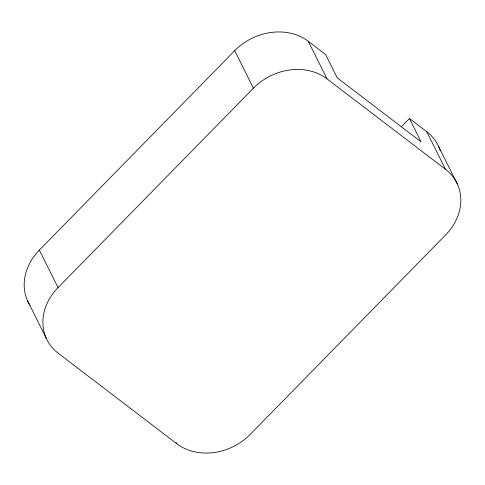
<?xml version="1.0" encoding="UTF-8"?>
<svg xmlns="http://www.w3.org/2000/svg" width="485" height="485" viewBox="0 0 485 485"><rect width="100%" height="100%" fill="white"/><g stroke="black" fill="none" stroke-linecap="round" stroke-linejoin="round"><path stroke-width="0.73" d="M29.9 305.174A53.617 45.02 -26.5 0 1 39.346 250.096L234.722 50.664A53.617 45.02 -26.5 0 1 308.29 41.322L325.659 54.581L337.281 77.885L421.047 141.82L409.431 118.522L401.483 126.633M58.054 287.617L253.431 88.179A53.617 45.02 -26.5 0 1 326.993 78.843L445.503 169.295A53.617 45.02 -26.5 0 1 445.654 234.904L250.278 434.336A53.617 45.02 -26.5 0 1 176.71 443.678L58.2 353.219A53.617 45.02 -26.5 0 1 58.054 287.617L39.346 250.096M409.431 118.522L426.8 131.781A53.617 45.02 -26.5 0 1 440.313 150.865M438.616 146.464L457.325 183.979M426.8 131.781L445.503 169.295M308.29 41.322L326.993 78.843M234.722 50.664L253.431 88.179M176.043 442.338L176.71 443.678M27.675 301.021L46.384 338.536"/></g></svg>
